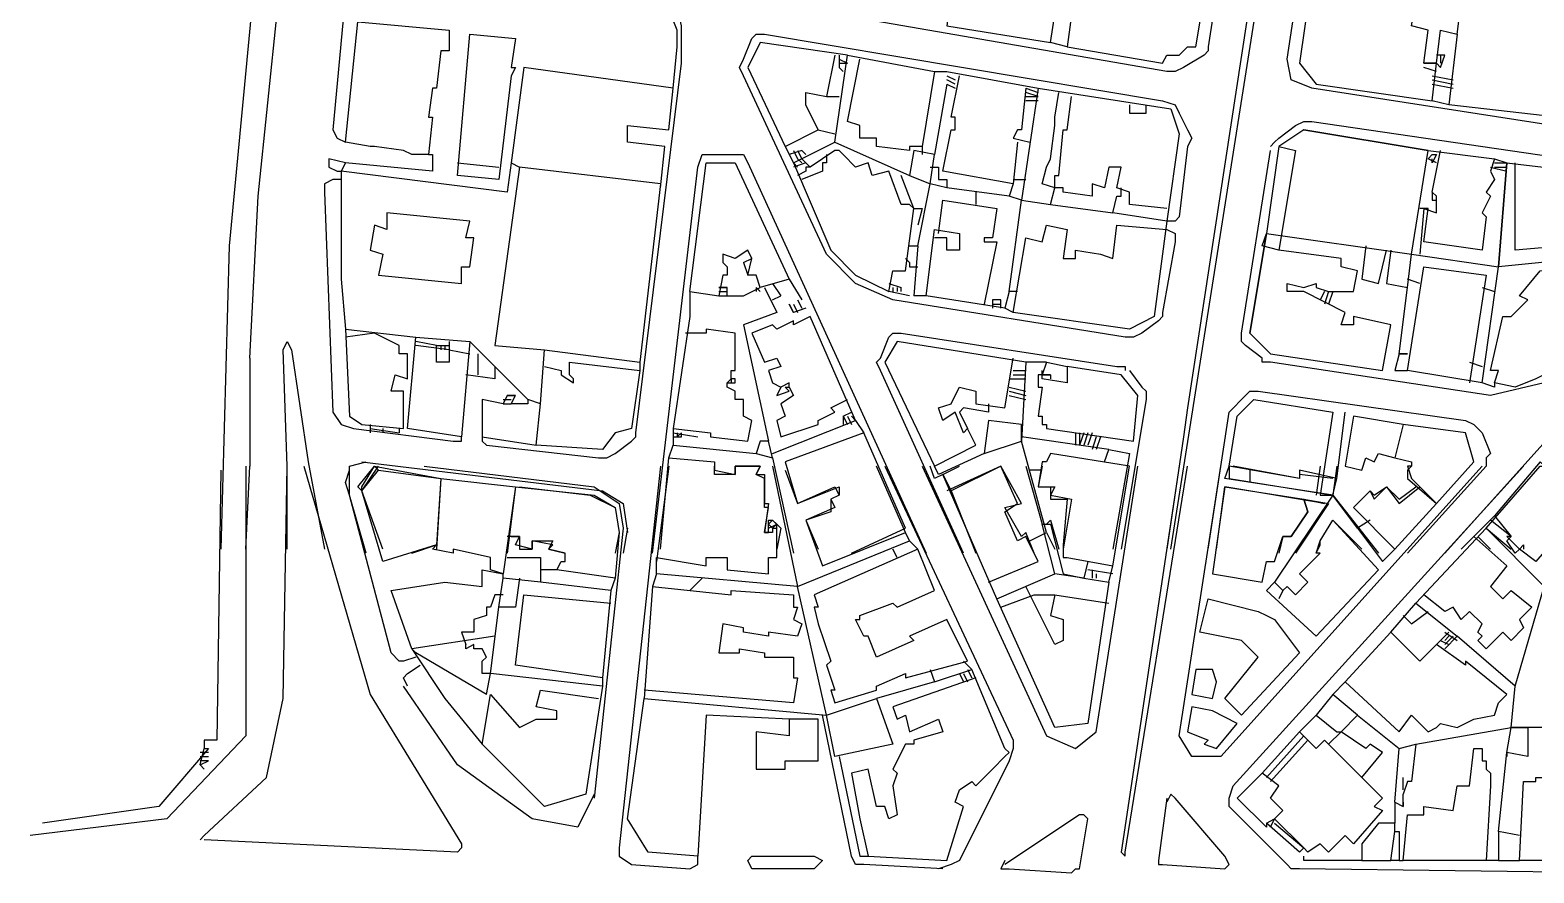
# Model space of a CAD drawing. Extents: x 636135 to 636995, y 811025 to 813508.
# Drawn here: x 636151 to 636513.5, y 811912 to 812115 of the extents above; entities that cross this region are included whole.
import ezdxf

# ---------------------------------------------------------------- set-up
doc = ezdxf.new("R2010")
doc.units = 0
for name, color, linetype in [('BLOCK', 7, 'CONTINUOUS'), ('BUILD', 3, 'CONTINUOUS'), ('ROADFAC', 4, 'CONTINUOUS')]:
    doc.layers.add(name, color=color, linetype=linetype)

msp = doc.modelspace()

# ---------------------------------------------------------------- linework, layer by layer
at = {"layer": 'BLOCK'}
for points in [[(636236, 812220), (636224, 812091)], [(636454, 812108), (636467, 812194)], [(636441, 812150), (636435, 812111)], [(636308, 812107), (636308, 812116), (636306, 812125)], [(636425, 812105), (636327, 812122)], [(636323, 812108), (636325, 812113)], [(636325, 812113), (636326, 812114), (636328, 812114)], [(636328, 812114), (636424, 812098)], [(636434, 812109), (636429, 812106)], [(636435, 812111), (636435, 812110), (636434, 812109)], [(636297, 812018), (636308, 812107)], [(636323, 812104), (636322, 812106), (636323, 812108)], [(636429, 812106), (636427, 812105), (636425, 812105)], [(636460, 812101), (636455, 812103), (636454, 812108)], [(636343, 812061), (636323, 812104)], [(636424, 812098), (636427, 812097), (636428, 812095)], [(636563, 812085), (636460, 812101)], [(636428, 812095), (636430, 812091)], [(636224, 812091), (636225, 812089), (636227, 812088)], [(636430, 812091), (636431, 812089), (636430, 812087)], [(636452, 812089), (636456, 812092)], [(636456, 812092), (636458, 812093), (636460, 812093)], [(636460, 812093), (636549, 812080)], [(636430, 812087), (636428, 812070)], [(636450, 812087), (636451, 812088), (636452, 812089)], [(636227, 812083), (636223, 812084)], [(636223, 812084), (636223, 812082), (636225, 812081)], [(636312, 812082), (636313, 812085), (636314, 812085)], [(636314, 812085), (636320, 812085)], [(636320, 812085), (636323, 812085), (636324, 812083)], [(636443, 812042), (636450, 812086)], [(636225, 812081), (636226, 812081)], [(636301, 811989), (636312, 812082)], [(636324, 812083), (636367, 811989)], [(636224, 812079), (636222, 812078), (636222, 812076)], [(636226, 812079), (636224, 812079)], [(636222, 812076), (636224, 812023)], [(636428, 812070), (636427, 812069), (636425, 812069)], [(636425, 812067), (636427, 812066), (636427, 812064)], [(636427, 812064), (636424, 812047)], [(636359, 812050), (636350, 812054), (636343, 812061)], [(636555, 812059), (636492, 811989)], [(636415, 812041), (636359, 812050)], [(636423, 812045), (636419, 812042)], [(636424, 812047), (636424, 812046), (636423, 812045)], [(636356, 812036), (636358, 812041)], [(636358, 812041), (636359, 812042), (636361, 812042)], [(636361, 812042), (636413, 812034)], [(636419, 812042), (636417, 812041), (636415, 812041)], [(636444, 812039), (636443, 812040), (636443, 812042)], [(636448, 812036), (636444, 812039)], [(636356, 812033), (636355, 812035), (636356, 812036)], [(636376, 811989), (636356, 812033)], [(636413, 812034), (636415, 812034), (636415, 812033)], [(636416, 812033), (636419, 812029)], [(636450, 812035), (636448, 812035), (636448, 812036)], [(636503, 812027), (636450, 812035)], [(636525, 812035), (636516, 812030), (636503, 812027)], [(636419, 812029), (636420, 812028), (636420, 812026)], [(636420, 812026), (636414, 811990)], [(636435, 811990), (636440, 812023), (636444, 812027)], [(636444, 812027), (636445, 812028), (636447, 812028)], [(636447, 812028), (636497, 812021)], [(636224, 812023), (636226, 812020), (636229, 812019)], [(636229, 812019), (636253, 812016)], [(636497, 812021), (636499, 812020), (636501, 812018)], [(636253, 812016), (636255, 812016), (636255, 812017)], [(636260, 812017), (636260, 812016), (636261, 812015)], [(636261, 812015), (636288, 812012)], [(636292, 812013), (636296, 812016)], [(636296, 812016), (636297, 812017), (636297, 812018)], [(636501, 812018), (636503, 812013)], [(636228, 812009), (636228, 812010), (636232, 812011)], [(636231, 812011), (636289, 812004)], [(636288, 812012), (636290, 812012), (636292, 812013)], [(636503, 812013), (636502, 812012), (636502, 812010)], [(636228, 812003), (636227, 812006), (636228, 812009)], [(636232, 811989), (636228, 812003), (636228, 812009)], [(636246, 812010), (636287, 812005)], [(636303, 812010), (636293, 811918)], [(636357, 812010), (636388, 811944)], [(636366, 812010), (636396, 811945)], [(636408, 811946), (636418, 812010)], [(636428, 811945), (636438, 812010)], [(636501, 812010), (636438, 811940)], [(636441, 811933), (636511, 812010)], [(636502, 812010), (636483, 811989)], [(636287, 812005), (636293, 812001), (636294, 811995)], [(636289, 812004), (636294, 812001), (636295, 811994)], [(636238, 811965), (636228, 812003)], [(636294, 811995), (636287, 811930)], [(636295, 811995), (636294, 811989)], [(636241, 811963), (636240, 811963), (636238, 811965)], [(636244, 811964), (636241, 811963)], [(636242, 811960), (636245, 811962)], [(636242, 811957), (636241, 811959), (636242, 811960)], [(636272, 811925), (636254, 811938), (636241, 811957)], [(636349, 811916), (636342, 811950)], [(636396, 811945), (636403, 811942), (636408, 811946)], [(636388, 811944), (636388, 811942), (636387, 811939)], [(636438, 811940), (636431, 811940), (636428, 811945)], [(636387, 811939), (636375, 811915)], [(636440, 811928), (636440, 811930), (636441, 811933)], [(636287, 811931), (636283, 811923), (636272, 811925)], [(636454, 811914), (636440, 811928)], [(636293, 811918), (636293, 811916), (636296, 811914)], [(636296, 811914), (636310, 811913)], [(636310, 811913), (636312, 811914), (636312, 811916)], [(636325, 811913), (636324, 811915), (636325, 811916)], [(636325, 811916), (636340, 811916)], [(636340, 811913), (636325, 811913)], [(636340, 811916), (636342, 811915), (636340, 811913)], [(636352, 811914), (636350, 811914), (636349, 811916)], [(636371, 811913), (636352, 811914)], [(636375, 811915), (636373, 811914), (636370, 811913)], [(636457, 811913), (636455, 811913), (636454, 811914)], [(636532, 811912), (636457, 811913)]]:
    msp.add_lwpolyline(points, dxfattribs=at)
at = {"layer": 'BUILD'}
for points in [[(636404, 812157), (636378, 812161), (636372, 812116), (636397, 812112), (636404, 812157)], [(636430, 812111), (636432, 812111), (636436, 812135), (636438, 812152), (636419, 812155), (636418, 812148), (636420, 812147), (636421, 812150), (636431, 812148), (636430, 812139), (636436, 812138)], [(636436, 812135), (636412, 812140), (636410, 812142), (636403, 812135), (636404, 812133), (636401, 812111), (636424, 812107), (636425, 812109)], [(636461, 812135), (636457, 812107), (636461, 812102), (636489, 812098), (636490, 812107), (636487, 812107), (636488, 812115), (636484, 812116), (636486, 812127), (636461, 812131)], [(636490, 812107), (636491, 812115), (636495, 812114), (636497, 812130), (636461, 812135)], [(636307, 812111), (636307, 812115), (636305, 812120)], [(636230, 812117), (636252, 812115), (636252, 812110), (636250, 812110), (636249, 812101), (636248, 812101), (636247, 812094), (636248, 812094), (636247, 812085), (636243, 812085), (636241, 812086), (636234, 812087), (636233, 812087), (636227, 812088), (636230, 812117)], [(636257, 812114), (636268, 812113), (636267, 812106), (636268, 812106), (636267, 812104), (636267, 812104), (636264, 812079), (636254, 812080), (636257, 812114), (636268, 812113)], [(636495, 812114), (636493, 812097)], [(636306, 812101), (636307, 812111)], [(636348, 812109), (636327, 812112), (636324, 812106), (636333, 812087), (636335, 812083), (636345, 812088), (636348, 812109)], [(636345, 812109), (636343, 812099)], [(636346, 812109), (636346, 812106), (636347, 812105)], [(636348, 812109), (636369, 812105), (636366, 812087), (636363, 812087), (636363, 812086), (636355, 812087), (636355, 812089), (636351, 812089), (636351, 812092), (636348, 812093), (636351, 812108)], [(636401, 812111), (636397, 812112)], [(636425, 812109), (636428, 812109), (636430, 812111)], [(636492, 812109), (636490, 812109)], [(636491, 812106), (636492, 812109)], [(636491, 812109), (636491, 812107)], [(636303, 812077), (636304, 812087), (636295, 812088), (636295, 812092), (636305, 812091), (636306, 812101), (636270, 812106), (636267, 812083), (636269, 812082)], [(636346, 812108), (636348, 812107)], [(636346, 812107), (636348, 812107)], [(636487, 812107), (636490, 812107)], [(636490, 812105), (636487, 812106)], [(636490, 812107), (636491, 812106)], [(636369, 812105), (636372, 812105)], [(636372, 812102), (636369, 812085)], [(636389, 812088), (636388, 812078), (636371, 812081), (636373, 812091), (636374, 812091), (636374, 812094), (636373, 812094), (636375, 812104)], [(636372, 812105), (636394, 812101), (636390, 812074)], [(636372, 812104), (636374, 812103)], [(636374, 812102), (636372, 812103)], [(636372, 812102), (636374, 812101)], [(636489, 812104), (636494, 812103)], [(636489, 812103), (636494, 812102)], [(636489, 812102), (636494, 812101)], [(636333, 812087), (636341, 812091), (636338, 812097), (636338, 812100)], [(636338, 812100), (636343, 812099)], [(636343, 812099), (636346, 812099)], [(636391, 812101), (636390, 812091), (636389, 812091), (636388, 812089), (636392, 812088)], [(636390, 812074), (636397, 812073), (636398, 812077), (636395, 812078), (636396, 812082), (636397, 812084), (636398, 812092), (636398, 812094), (636399, 812100)], [(636391, 812101), (636394, 812100)], [(636394, 812099), (636391, 812100)], [(636391, 812099), (636394, 812099)], [(636394, 812098), (636391, 812098)], [(636394, 812101), (636426, 812096), (636428, 812090), (636425, 812069), (636412, 812071), (636413, 812075)], [(636425, 812072), (636416, 812073), (636416, 812076), (636413, 812077), (636414, 812082), (636411, 812082), (636410, 812077), (636407, 812078), (636407, 812075), (636400, 812076), (636400, 812077), (636398, 812077), (636398, 812080), (636399, 812080), (636400, 812091), (636401, 812091), (636402, 812099)], [(636493, 812097), (636489, 812098)], [(636416, 812097), (636416, 812095), (636420, 812095), (636420, 812097)], [(636519, 812094), (636493, 812097)], [(636341, 812091), (636345, 812090)], [(636458, 812091), (636452, 812087), (636449, 812066), (636484, 812061), (636488, 812086), (636458, 812091), (636488, 812086)], [(636345, 812088), (636363, 812080)], [(636366, 812087), (636366, 812085)], [(636452, 812087), (636456, 812086), (636452, 812062), (636448, 812063), (636449, 812066)], [(636247, 812085), (636248, 812085)], [(636248, 812085), (636248, 812081)], [(636338, 812085), (636337, 812086), (636334, 812085)], [(636334, 812085), (636335, 812083)], [(636335, 812086), (636336, 812084)], [(636336, 812086), (636337, 812084)], [(636336, 812084), (636337, 812083)], [(636345, 812086), (636339, 812082), (636337, 812084)], [(636343, 812085), (636343, 812083), (636342, 812083), (636342, 812081), (636337, 812079)], [(636347, 812085), (636346, 812086), (636345, 812086)], [(636350, 812082), (636347, 812085)], [(636369, 812085), (636364, 812086), (636363, 812080), (636368, 812078), (636369, 812085)], [(636488, 812086), (636504, 812084), (636503, 812081), (636504, 812079), (636502, 812076), (636503, 812075), (636501, 812071), (636502, 812070), (636501, 812062), (636487, 812064), (636488, 812072), (636486, 812072)], [(636487, 812072), (636490, 812071), (636490, 812075), (636489, 812076), (636491, 812086)], [(636490, 812083), (636488, 812084), (636489, 812085), (636490, 812085), (636489, 812083), (636489, 812084)], [(636504, 812084), (636507, 812083)], [(636227, 812083), (636226, 812081)], [(636267, 812083), (636266, 812076), (636226, 812081), (636226, 812073), (636226, 812055), (636227, 812043)], [(636248, 812081), (636227, 812083)], [(636254, 812083), (636264, 812082)], [(636303, 812078), (636269, 812082), (636263, 812039)], [(636310, 812052), (636314, 812083), (636321, 812083), (636334, 812055), (636327, 812053), (636326, 812056), (636324, 812056), (636325, 812060), (636324, 812062)], [(636335, 812083), (636344, 812062)], [(636338, 812083), (636335, 812082)], [(636335, 812083), (636336, 812082)], [(636339, 812082), (636338, 812082), (636338, 812081), (636336, 812080)], [(636354, 812080), (636353, 812083), (636350, 812082)], [(636361, 812073), (636358, 812081), (636354, 812080)], [(636364, 812072), (636361, 812080)], [(636368, 812082), (636370, 812082), (636370, 812079), (636372, 812079), (636372, 812077), (636368, 812078)], [(636503, 812082), (636507, 812081)], [(636504, 812083), (636507, 812083)], [(636504, 812082), (636507, 812082)], [(636505, 812058), (636507, 812083)], [(636507, 812083), (636505, 812058)], [(636507, 812083), (636524, 812081), (636523, 812065), (636521, 812065), (636521, 812063), (636509, 812062), (636509, 812083)], [(636303, 812078), (636298, 812035)], [(636365, 812063), (636368, 812078)], [(636387, 812075), (636372, 812077)], [(636388, 812078), (636387, 812075)], [(636388, 812079), (636391, 812079)], [(636413, 812075), (636414, 812075), (636414, 812077)], [(636364, 812072), (636363, 812073), (636361, 812073)], [(636370, 812066), (636371, 812074), (636384, 812072), (636383, 812065), (636381, 812065), (636381, 812064), (636384, 812064), (636381, 812049)], [(636379, 812076), (636379, 812073)], [(636390, 812074), (636387, 812075)], [(636387, 812052), (636390, 812074)], [(636397, 812073), (636412, 812071)], [(636489, 812076), (636489, 812074)], [(636489, 812074), (636490, 812074)], [(636237, 812071), (636237, 812067), (636234, 812068), (636233, 812062), (636236, 812061), (636235, 812056), (636255, 812054), (636255, 812058), (636257, 812058), (636258, 812065), (636256, 812065), (636257, 812069), (636237, 812071)], [(636363, 812051), (636358, 812052), (636359, 812057), (636362, 812057), (636364, 812072)], [(636364, 812072), (636366, 812072), (636365, 812068)], [(636425, 812069), (636422, 812046), (636416, 812043), (636388, 812047), (636391, 812065), (636395, 812064), (636396, 812068), (636401, 812067), (636400, 812060), (636403, 812060), (636403, 812062), (636409, 812061), (636409, 812061), (636412, 812060), (636413, 812068), (636425, 812067)], [(636487, 812072), (636486, 812061)], [(636386, 812048), (636367, 812051), (636369, 812067), (636375, 812066), (636375, 812062), (636372, 812062), (636372, 812065), (636369, 812065)], [(636449, 812066), (636445, 812042), (636449, 812066), (636445, 812042), (636450, 812037), (636477, 812033), (636479, 812044), (636470, 812046), (636470, 812044), (636467, 812044), (636468, 812047), (636458, 812052), (636454, 812052), (636454, 812054), (636458, 812053), (636461, 812054), (636461, 812053), (636464, 812052), (636470, 812052), (636471, 812057), (636467, 812058), (636467, 812060), (636452, 812062)], [(636324, 812062), (636321, 812060), (636318, 812061)], [(636344, 812062), (636350, 812056), (636358, 812052)], [(636363, 812063), (636365, 812063)], [(636365, 812063), (636364, 812051)], [(636473, 812063), (636472, 812055)], [(636476, 812054), (636478, 812062)], [(636479, 812062), (636478, 812054)], [(636318, 812061), (636318, 812059), (636319, 812058), (636319, 812056), (636318, 812056), (636317, 812051), (636319, 812051), (636319, 812053), (636317, 812053)], [(636323, 812059), (636325, 812060)], [(636323, 812059), (636324, 812056)], [(636362, 812060), (636363, 812059), (636363, 812058), (636365, 812058)], [(636483, 812053), (636484, 812061)], [(636501, 812030), (636483, 812033), (636487, 812058), (636502, 812056), (636498, 812030)], [(636484, 812061), (636505, 812058)], [(636501, 812030), (636505, 812058)], [(636536, 812051), (636522, 812036), (636522, 812037), (636518, 812033), (636514, 812031), (636509, 812029), (636504, 812030), (636505, 812033), (636503, 812033), (636506, 812046), (636508, 812046), (636512, 812050), (636510, 812051), (636515, 812057), (636525, 812058), (636532, 812052), (636530, 812050), (636533, 812048)], [(636525, 812060), (636505, 812058)], [(636334, 812055), (636337, 812050)], [(636472, 812055), (636476, 812054)], [(636486, 812054), (636483, 812055)], [(636310, 812052), (636317, 812051)], [(636310, 812052), (636310, 812046)], [(636317, 812053), (636319, 812053)], [(636317, 812052), (636319, 812052)], [(636319, 812051), (636323, 812051)], [(636323, 812051), (636327, 812053)], [(636327, 812052), (636326, 812053)], [(636326, 812053), (636326, 812052)], [(636326, 812053), (636326, 812053)], [(636328, 812053), (636331, 812047)], [(636330, 812054), (636332, 812051)], [(636330, 812050), (636332, 812051)], [(636358, 812054), (636361, 812053)], [(636359, 812053), (636359, 812052)], [(636360, 812053), (636360, 812052)], [(636361, 812052), (636361, 812053)], [(636367, 812051), (636364, 812051)], [(636387, 812052), (636386, 812048)], [(636389, 812052), (636387, 812052)], [(636463, 812052), (636462, 812050)], [(636464, 812052), (636463, 812049)], [(636465, 812052), (636464, 812049)], [(636478, 812054), (636483, 812053)], [(636481, 812037), (636483, 812053)], [(636501, 812053), (636504, 812052)], [(636334, 812049), (636335, 812047)], [(636335, 812047), (636334, 812049)], [(636335, 812049), (636336, 812047)], [(636338, 812048), (636335, 812047)], [(636336, 812050), (636337, 812048)], [(636385, 812048), (636385, 812050), (636383, 812050), (636383, 812048)], [(636383, 812049), (636385, 812049)], [(636388, 812047), (636386, 812048)], [(636310, 812046), (636306, 812019), (636315, 812018), (636315, 812017), (636324, 812016), (636325, 812021), (636323, 812022), (636323, 812026), (636321, 812026), (636321, 812028), (636319, 812029), (636319, 812030), (636321, 812030), (636321, 812031), (636320, 812031), (636320, 812033), (636321, 812033), (636321, 812042), (636314, 812043), (636314, 812042), (636309, 812042)], [(636331, 812047), (636323, 812044)], [(636323, 812044), (636329, 812016)], [(636350, 812021), (636339, 812046), (636335, 812044), (636335, 812045), (636331, 812043), (636330, 812044), (636325, 812042), (636328, 812035), (636331, 812036), (636332, 812034), (636329, 812033), (636330, 812030), (636332, 812029), (636331, 812027), (636334, 812028), (636333, 812029), (636334, 812029), (636335, 812027), (636332, 812025), (636333, 812022), (636331, 812021), (636332, 812017), (636341, 812020), (636341, 812021), (636345, 812023), (636344, 812024), (636348, 812026)], [(636227, 812043), (636228, 812022), (636231, 812020), (636241, 812019), (636241, 812028), (636238, 812028), (636239, 812032), (636242, 812031), (636242, 812037), (636240, 812037), (636240, 812039), (636234, 812042), (636227, 812041)], [(636227, 812043), (636244, 812041)], [(636244, 812041), (636257, 812040), (636255, 812017), (636242, 812019), (636244, 812041)], [(636249, 812039), (636244, 812040)], [(636252, 812040), (636252, 812035), (636249, 812035), (636249, 812039), (636252, 812039)], [(636257, 812040), (636263, 812034), (636263, 812031), (636256, 812032)], [(636391, 812035), (636360, 812040), (636357, 812035), (636369, 812010), (636379, 812015), (636377, 812019), (636376, 812018), (636374, 812023), (636371, 812021), (636370, 812024), (636373, 812025), (636374, 812027), (636375, 812029), (636379, 812028), (636379, 812025), (636386, 812024), (636388, 812036)], [(636252, 812038), (636244, 812039)], [(636250, 812039), (636250, 812038)], [(636251, 812039), (636251, 812038)], [(636252, 812038), (636257, 812037)], [(636259, 812032), (636259, 812037)], [(636263, 812039), (636275, 812038)], [(636274, 812025), (636275, 812038)], [(636275, 812038), (636298, 812035)], [(636481, 812037), (636480, 812033)], [(636483, 812037), (636481, 812037)], [(636481, 812037), (636483, 812037)], [(636263, 812034), (636271, 812026)], [(636275, 812034), (636279, 812033), (636279, 812032), (636282, 812030), (636282, 812031), (636281, 812032), (636281, 812035), (636298, 812033), (636296, 812019)], [(636298, 812035), (636298, 812033)], [(636388, 812033), (636391, 812033)], [(636391, 812035), (636390, 812016)], [(636396, 812035), (636391, 812035)], [(636396, 812035), (636395, 812032), (636394, 812032), (636394, 812029), (636395, 812029), (636394, 812022), (636395, 812022), (636395, 812020), (636396, 812020), (636396, 812019), (636417, 812016), (636418, 812027), (636414, 812032), (636401, 812034), (636401, 812030), (636395, 812031), (636395, 812033)], [(636396, 812035), (636401, 812034)], [(636480, 812033), (636483, 812033)], [(636498, 812035), (636501, 812034)], [(636320, 812031), (636319, 812030)], [(636320, 812031), (636320, 812030)], [(636334, 812029), (636334, 812030), (636332, 812029)], [(636387, 812031), (636391, 812031)], [(636387, 812029), (636391, 812028)], [(636388, 812032), (636391, 812032)], [(636397, 812032), (636395, 812032)], [(636395, 812032), (636397, 812032)], [(636397, 812032), (636397, 812031)], [(636504, 812029), (636501, 812030)], [(636504, 812030), (636504, 812029)], [(636274, 812025), (636271, 812026), (636271, 812025), (636267, 812025), (636268, 812027), (636266, 812027), (636265, 812025), (636260, 812026), (636260, 812017), (636273, 812015), (636274, 812025)], [(636265, 812026), (636267, 812026)], [(636266, 812027), (636268, 812027)], [(636387, 812028), (636391, 812027)], [(636387, 812027), (636391, 812026)], [(636465, 812003), (636466, 812007), (636457, 812009), (636457, 812007), (636440, 812010), (636442, 812022), (636446, 812026), (636465, 812023), (636462, 812003), (636465, 812003)], [(636265, 812025), (636267, 812025)], [(636347, 812022), (636349, 812023)], [(636347, 812022), (636348, 812020)], [(636347, 812022), (636347, 812020)], [(636348, 812022), (636349, 812020)], [(636349, 812022), (636350, 812021)], [(636382, 812025), (636382, 812023), (636376, 812024), (636375, 812023), (636377, 812019)], [(636466, 812007), (636468, 812023)], [(636482, 812020), (636470, 812022), (636468, 812010), (636472, 812009), (636473, 812012), (636475, 812011), (636476, 812013), (636480, 812012)], [(636233, 812020), (636233, 812018)], [(636233, 812019), (636240, 812018)], [(636236, 812019), (636236, 812018)], [(636240, 812019), (636240, 812018)], [(636296, 812019), (636292, 812018), (636289, 812014)], [(636306, 812019), (636306, 812015)], [(636330, 812013), (636350, 812021)], [(636350, 812021), (636352, 812018)], [(636390, 812020), (636382, 812021), (636381, 812013), (636390, 812016), (636390, 812020)], [(636490, 812001), (636499, 812011), (636497, 812018), (636482, 812020), (636480, 812012), (636484, 812011), (636484, 812010), (636483, 812010), (636484, 812007), (636486, 812005)], [(636289, 812014), (636273, 812015)], [(636305, 812012), (636306, 812015)], [(636306, 812018), (636312, 812017)], [(636306, 812017), (636308, 812017)], [(636306, 812015), (636326, 812013)], [(636307, 812018), (636307, 812017)], [(636308, 812018), (636307, 812017)], [(636308, 812017), (636308, 812018)], [(636327, 812016), (636326, 812013), (636330, 812012), (636329, 812016), (636327, 812016)], [(636349, 811989), (636362, 811995), (636352, 812018), (636333, 812011), (636336, 812001), (636346, 812005), (636346, 812003), (636344, 812002), (636345, 812000), (636338, 811997), (636341, 811990)], [(636411, 812014), (636390, 812017)], [(636396, 811994), (636390, 812016)], [(636403, 812018), (636403, 812015)], [(636404, 812018), (636404, 812015)], [(636405, 812018), (636404, 812015)], [(636406, 812018), (636405, 812015)], [(636407, 812018), (636406, 812015)], [(636408, 812017), (636407, 812014)], [(636409, 812017), (636408, 812014)], [(636303, 811990), (636305, 812012), (636316, 812011), (636316, 812009), (636321, 812008), (636321, 812010), (636327, 812010), (636326, 812008), (636328, 812008), (636328, 812001), (636329, 812001), (636328, 811994), (636329, 811994), (636329, 811997), (636330, 811997), (636332, 811995), (636331, 811990)], [(636330, 812012), (636335, 811989)], [(636381, 812013), (636370, 812008)], [(636416, 812010), (636397, 812013), (636396, 812011), (636395, 812011), (636394, 812005), (636398, 812005), (636397, 812003), (636402, 812002), (636400, 811990)], [(636410, 812011), (636411, 812014)], [(636411, 812014), (636416, 812013)], [(636416, 812013), (636412, 811990)], [(636517, 811990), (636526, 812001), (636515, 812011), (636504, 811998), (636508, 811993), (636507, 811993), (636510, 811990), (636511, 811991), (636511, 811990)], [(636231, 812004), (636235, 812009), (636250, 812007), (636249, 811991), (636236, 811987), (636231, 812004), (636230, 812005), (636234, 812010), (636235, 812009)], [(636236, 811990), (636231, 812004), (636231, 812005), (636234, 812010), (636250, 812007), (636249, 811990)], [(636231, 812004), (636235, 812010)], [(636305, 812010), (636302, 811987)], [(636330, 811994), (636328, 811994), (636329, 812000), (636328, 812000), (636328, 812007), (636326, 812008), (636327, 812010), (636321, 812010), (636321, 812008), (636316, 812008), (636316, 812010)], [(636330, 812010), (636336, 811981)], [(636333, 812009), (636336, 812001), (636345, 812005), (636346, 812003), (636344, 812002), (636344, 811999), (636338, 811997), (636342, 811986), (636362, 811994), (636355, 812010)], [(636384, 811978), (636371, 812008), (636369, 812007), (636368, 812010)], [(636370, 812008), (636369, 812010)], [(636371, 812008), (636375, 812010)], [(636371, 812008), (636373, 812004)], [(636382, 811982), (636394, 811987), (636391, 811993), (636389, 811992), (636386, 811999), (636389, 812001), (636385, 812010), (636372, 812004)], [(636393, 811989), (636391, 811994), (636390, 811993), (636386, 812000), (636390, 812001), (636385, 812010), (636373, 812004), (636379, 811989)], [(636391, 812010), (636395, 811996)], [(636395, 812009), (636392, 812009)], [(636395, 812010), (636394, 812005), (636397, 812005), (636397, 812002), (636401, 812002), (636400, 811991)], [(636401, 811988), (636412, 811986), (636416, 812010)], [(636466, 812010), (636465, 812003), (636439, 812007), (636440, 812010)], [(636440, 812010), (636440, 812007)], [(636465, 812007), (636457, 812008), (636457, 812007), (636441, 812010)], [(636445, 812009), (636445, 812006)], [(636445, 812009), (636445, 812006)], [(636462, 812010), (636461, 812003)], [(636484, 812010), (636483, 812009), (636483, 812007), (636490, 812001), (636480, 811990), (636470, 812000), (636474, 812004), (636475, 812002), (636478, 812005), (636481, 812002), (636485, 812005)], [(636502, 811995), (636515, 812010), (636516, 812010), (636526, 812001), (636514, 811987), (636510, 811990), (636509, 811989), (636507, 811992), (636508, 811993), (636503, 811997)], [(636250, 812007), (636268, 812005), (636265, 811984), (636262, 811985), (636262, 811988), (636253, 811990), (636253, 811989), (636248, 811990), (636249, 811991)], [(636250, 812007), (636268, 812005), (636266, 811989)], [(636268, 812005), (636287, 812003)], [(636269, 812005), (636286, 812003)], [(636463, 812001), (636439, 812005), (636436, 811984), (636448, 811982), (636449, 811987), (636451, 811987), (636453, 811993), (636455, 811993), (636459, 811999), (636458, 812002)], [(636437, 811990), (636439, 812005), (636458, 812002), (636459, 811999), (636455, 811993), (636453, 811993), (636452, 811989)], [(636440, 812007), (636465, 812003)], [(636480, 811990), (636470, 812000), (636474, 812004), (636475, 812003), (636478, 812005), (636481, 812001), (636486, 812005), (636490, 812001), (636480, 811990)], [(636286, 812003), (636292, 812000), (636293, 811994)], [(636287, 812003), (636292, 812000), (636293, 811994)], [(636465, 812003), (636451, 811982)], [(636458, 812002), (636464, 812001), (636456, 811989)], [(636458, 812002), (636463, 812001)], [(636471, 811995), (636465, 812003)], [(636465, 812003), (636476, 811989)], [(636330, 811997), (636329, 811996)], [(636329, 811996), (636330, 811997)], [(636331, 811994), (636331, 811996), (636330, 811997)], [(636396, 811996), (636397, 811997)], [(636397, 811997), (636399, 811990)], [(636462, 811989), (636457, 811984), (636462, 811989), (636461, 811989), (636462, 811992), (636462, 811992), (636465, 811997), (636476, 811985), (636461, 811969), (636449, 811980), (636451, 811982)], [(636461, 811989), (636462, 811991), (636462, 811992), (636465, 811997), (636472, 811990)], [(636474, 811997), (636471, 811995)], [(636504, 811998), (636496, 811990)], [(636293, 811994), (636292, 811983), (636278, 811985), (636279, 811987), (636280, 811987), (636280, 811989), (636276, 811990), (636277, 811991), (636272, 811992), (636272, 811990), (636268, 811991), (636269, 811993), (636266, 811993)], [(636267, 811993), (636269, 811993), (636269, 811990), (636272, 811990), (636272, 811992), (636277, 811992), (636276, 811990), (636280, 811989)], [(636293, 811994), (636292, 811989)], [(636302, 811988), (636314, 811986), (636314, 811988), (636319, 811988), (636319, 811985), (636329, 811984), (636329, 811988), (636331, 811988), (636331, 811994)], [(636329, 811996), (636330, 811995), (636330, 811994)], [(636329, 811995), (636331, 811996)], [(636330, 811995), (636331, 811996)], [(636330, 811995), (636331, 811996)], [(636330, 811995), (636331, 811995)], [(636330, 811995), (636330, 811995)], [(636363, 811992), (636362, 811994)], [(636392, 811992), (636396, 811994)], [(636398, 811984), (636395, 811996)], [(636395, 811996), (636397, 811996)], [(636396, 811994), (636398, 811990)], [(636397, 811996), (636400, 811984)], [(636471, 811995), (636477, 811987)], [(636502, 811995), (636485, 811977)], [(636499, 811993), (636507, 811986), (636503, 811981), (636506, 811978), (636508, 811980), (636513, 811976), (636510, 811973), (636511, 811971), (636508, 811968), (636506, 811970), (636502, 811966), (636500, 811968), (636501, 811969), (636500, 811970), (636501, 811972), (636498, 811975), (636496, 811973), (636494, 811976), (636492, 811975), (636487, 811979)], [(636500, 811993), (636503, 811990)], [(636516, 811981), (636502, 811995)], [(636502, 811995), (636508, 811990)], [(636243, 811989), (636249, 811991)], [(636336, 811981), (636363, 811992)], [(636363, 811992), (636365, 811990), (636340, 811979), (636341, 811976), (636340, 811976), (636341, 811972), (636341, 811972), (636344, 811963), (636343, 811962), (636345, 811956), (636344, 811956), (636345, 811953), (636355, 811956), (636355, 811957), (636362, 811960), (636362, 811959), (636377, 811963), (636372, 811973), (636363, 811969), (636364, 811968), (636355, 811964), (636353, 811969), (636352, 811969), (636350, 811973), (636351, 811973), (636351, 811974), (636359, 811977), (636360, 811976), (636369, 811980), (636365, 811990)], [(636360, 811988), (636359, 811990)], [(636400, 811991), (636400, 811988), (636401, 811988)], [(636480, 811990), (636477, 811987)], [(636266, 811988), (636274, 811988), (636274, 811982), (636265, 811983), (636265, 811984)], [(636302, 811984), (636302, 811988)], [(636406, 811987), (636405, 811983), (636411, 811982), (636412, 811986)], [(636244, 811965), (636243, 811966), (636238, 811980), (636251, 811982), (636260, 811981), (636260, 811985), (636265, 811984)], [(636269, 811983), (636268, 811976), (636264, 811976), (636265, 811983)], [(636278, 811985), (636274, 811985)], [(636291, 811980), (636274, 811982)], [(636292, 811983), (636291, 811980)], [(636302, 811984), (636301, 811981)], [(636336, 811981), (636302, 811984)], [(636310, 811980), (636313, 811983)], [(636411, 811982), (636406, 811948), (636398, 811947), (636384, 811978), (636398, 811984)], [(636405, 811983), (636398, 811984)], [(636400, 811984), (636405, 811983)], [(636412, 811984), (636406, 811985)], [(636407, 811985), (636407, 811983)], [(636408, 811984), (636408, 811983)], [(636451, 811982), (636453, 811980), (636454, 811981), (636456, 811979), (636459, 811982), (636457, 811984)], [(636265, 811979), (636263, 811979), (636262, 811976), (636261, 811976), (636261, 811974), (636258, 811973), (636258, 811970), (636255, 811970), (636256, 811967)], [(636291, 811980), (636289, 811959), (636268, 811962), (636270, 811979), (636291, 811977)], [(636301, 811981), (636320, 811979), (636320, 811980), (636335, 811979), (636335, 811976), (636336, 811976), (636335, 811973), (636337, 811972), (636336, 811969), (636329, 811970), (636329, 811969), (636323, 811970), (636323, 811971), (636318, 811972), (636317, 811965), (636322, 811965), (636322, 811966), (636328, 811965), (636328, 811964), (636335, 811964), (636335, 811959), (636336, 811959), (636335, 811953), (636299, 811956)], [(636301, 811981), (636299, 811954)], [(636343, 811950), (636336, 811981)], [(636385, 811976), (636393, 811979), (636398, 811979), (636411, 811977)], [(636398, 811979), (636397, 811974), (636400, 811973), (636400, 811968), (636398, 811967), (636391, 811981)], [(636453, 811980), (636452, 811978)], [(636525, 811947), (636508, 811947), (636509, 811957), (636516, 811981)], [(636262, 811960), (636264, 811976)], [(636451, 811973), (636457, 811965), (636443, 811950), (636439, 811954), (636447, 811964), (636443, 811968), (636433, 811970), (636435, 811978)], [(636435, 811978), (636447, 811975)], [(636447, 811975), (636449, 811974), (636451, 811973)], [(636505, 811953), (636507, 811955), (636497, 811963), (636497, 811962), (636490, 811967), (636486, 811963), (636479, 811970), (636485, 811977), (636495, 811969), (636492, 811966)], [(636484, 811972), (636488, 811975)], [(636482, 811974), (636484, 811972)], [(636263, 811969), (636243, 811966)], [(636479, 811970), (636468, 811958)], [(636490, 811967), (636493, 811970)], [(636491, 811968), (636493, 811967)], [(636492, 811970), (636495, 811968)], [(636493, 811969), (636492, 811968)], [(636494, 811969), (636492, 811967)], [(636509, 811957), (636495, 811969)], [(636243, 811966), (636251, 811954), (636260, 811943)], [(636261, 811955), (636244, 811965)], [(636261, 811955), (636262, 811960), (636260, 811960), (636260, 811963), (636261, 811964), (636260, 811966), (636258, 811966), (636258, 811967), (636256, 811966), (636256, 811967)], [(636368, 811961), (636369, 811958)], [(636369, 811958), (636378, 811961)], [(636378, 811961), (636376, 811963)], [(636377, 811961), (636378, 811959)], [(636386, 811942), (636378, 811961)], [(636436, 811961), (636432, 811961), (636431, 811955), (636436, 811954)], [(636436, 811954), (636437, 811958), (636436, 811961)], [(636289, 811957), (636285, 811931), (636275, 811928), (636260, 811943), (636262, 811955), (636269, 811947)], [(636289, 811957), (636262, 811960)], [(636289, 811959), (636289, 811957)], [(636379, 811959), (636359, 811952), (636360, 811949), (636362, 811950), (636363, 811946), (636370, 811949), (636371, 811946), (636364, 811944), (636364, 811943), (636362, 811943), (636359, 811937), (636360, 811936), (636359, 811933), (636360, 811926), (636358, 811925), (636357, 811928), (636355, 811928), (636353, 811937), (636349, 811936), (636351, 811925), (636351, 811925), (636353, 811916), (636372, 811915), (636376, 811928), (636374, 811929)], [(636369, 811958), (636355, 811954)], [(636375, 811960), (636376, 811958)], [(636376, 811960), (636377, 811958)], [(636468, 811958), (636465, 811955)], [(636468, 811958), (636481, 811946), (636484, 811950), (636488, 811946)], [(636278, 811949), (636278, 811951), (636273, 811952), (636274, 811956), (636288, 811954)], [(636334, 811949), (636314, 811950), (636312, 811916), (636300, 811917), (636295, 811925), (636299, 811954), (636343, 811950)], [(636343, 811950), (636355, 811954), (636359, 811943), (636345, 811940), (636343, 811950)], [(636472, 811935), (636477, 811941), (636474, 811943), (636473, 811942), (636467, 811946), (636471, 811950), (636465, 811955), (636461, 811950), (636466, 811946), (636467, 811946), (636464, 811943)], [(636488, 811946), (636490, 811947), (636491, 811948), (636495, 811947), (636499, 811949), (636504, 811950), (636505, 811953)], [(636431, 811952), (636430, 811946), (636435, 811944), (636434, 811943), (636437, 811942), (636442, 811948)], [(636442, 811948), (636436, 811951), (636431, 811952)], [(636457, 811946), (636461, 811950)], [(636471, 811950), (636481, 811942)], [(636269, 811947), (636273, 811949), (636278, 811949)], [(636334, 811949), (636334, 811945), (636326, 811946), (636326, 811937), (636333, 811937), (636333, 811939), (636341, 811939), (636341, 811949), (636334, 811949)], [(636457, 811946), (636461, 811942), (636463, 811944), (636477, 811930), (636475, 811928), (636477, 811927), (636470, 811919), (636468, 811921), (636464, 811917), (636462, 811919), (636459, 811917), (636458, 811918), (636457, 811917), (636449, 811924), (636451, 811925), (636451, 811925), (636453, 811927), (636450, 811930), (636452, 811933), (636448, 811936), (636457, 811946)], [(636485, 811943), (636508, 811947)], [(636508, 811947), (636512, 811947), (636512, 811940), (636507, 811941), (636508, 811947)], [(636546, 811946), (636541, 811920), (636534, 811915), (636510, 811915), (636511, 811934), (636514, 811934), (636514, 811935), (636516, 811935), (636517, 811943), (636534, 811942), (636534, 811940), (636539, 811942), (636545, 811942)], [(636379, 811933), (636383, 811937), (636386, 811940), (636387, 811941), (636386, 811942)], [(636449, 811935), (636458, 811945)], [(636458, 811945), (636449, 811935)], [(636450, 811934), (636459, 811944)], [(636480, 811929), (636480, 811929), (636481, 811942)], [(636481, 811942), (636485, 811943)], [(636485, 811943), (636484, 811934), (636483, 811934), (636482, 811931)], [(636505, 811915), (636482, 811915), (636483, 811926), (636487, 811926), (636487, 811928), (636494, 811927), (636495, 811933), (636498, 811933), (636499, 811942)], [(636499, 811942), (636501, 811942), (636501, 811939), (636502, 811939), (636502, 811937), (636503, 811936), (636503, 811934), (636503, 811934), (636503, 811933)], [(636346, 811940), (636351, 811916)], [(636505, 811922), (636507, 811941)], [(636507, 811941), (636507, 811940)], [(636442, 811930), (636448, 811936)], [(636482, 811934), (636482, 811935)], [(636374, 811929), (636375, 811932), (636378, 811934)], [(636378, 811934), (636379, 811933)], [(636482, 811932), (636482, 811934)], [(636503, 811933), (636502, 811915)], [(636449, 811923), (636442, 811930)], [(636480, 811929), (636482, 811928)], [(636480, 811929), (636480, 811924)], [(636482, 811929), (636482, 811928), (636482, 811931)], [(636449, 811924), (636449, 811923)], [(636450, 811923), (636451, 811925)], [(636451, 811925), (636458, 811918)], [(636451, 811924), (636458, 811918)], [(636480, 811922), (636480, 811924), (636476, 811924), (636472, 811919), (636472, 811915), (636479, 811915)], [(636481, 811915), (636479, 811915), (636480, 811922), (636481, 811922), (636481, 811915), (636482, 811915)], [(636510, 811921), (636505, 811922)], [(636505, 811922), (636505, 811915)], [(636351, 811916), (636353, 811916)], [(636458, 811915), (636458, 811916)], [(636472, 811915), (636458, 811915)], [(636505, 811915), (636510, 811915)]]:
    msp.add_lwpolyline(points, dxfattribs=at)
at = {"layer": 'ROADFAC'}
for points in [[(636241, 812505), (636199, 812063), (636197, 811990)], [(636204, 812036), (636206, 812075), (636220, 812210), (636224, 812257), (636247, 812505)], [(636456, 812194), (636430, 812024), (636429, 812017), (636425, 811990)], [(636426, 811990), (636458, 812193)], [(636212, 812038), (636213, 812040), (636214, 812038)], [(636213, 811990), (636213, 812010), (636212, 812038)], [(636214, 812038), (636218, 812011), (636222, 811990)], [(636204, 812036), (636204, 812010)], [(636197, 812009), (636196, 811944), (636193, 811944), (636193, 811942), (636194, 811942)], [(636203, 812010), (636203, 811945)], [(636203, 811990), (636204, 812010)], [(636212, 811954), (636213, 812010)], [(636217, 812010), (636233, 811955), (636255, 811919)], [(636428, 812010), (636414, 811917)], [(636415, 811917), (636430, 812010)], [(636193, 811921), (636208, 811935), (636212, 811954)], [(636203, 811945), (636184, 811925), (636151, 811921)], [(636194, 811942), (636182, 811928), (636154, 811924)], [(636193, 811937), (636192, 811938), (636193, 811942)], [(636193, 811942), (636194, 811942)], [(636194, 811941), (636192, 811941)], [(636192, 811940), (636194, 811940)], [(636194, 811939), (636192, 811939)], [(636192, 811938), (636194, 811939)], [(636425, 811930), (636423, 811915)], [(636427, 811930), (636426, 811931), (636425, 811929)], [(636439, 811916), (636427, 811930)], [(636404, 811926), (636386, 811914)], [(636406, 811925), (636405, 811926), (636404, 811926)], [(636404, 811913), (636406, 811925)], [(636192, 811920), (636193, 811921)], [(636254, 811917), (636193, 811920)], [(636255, 811919), (636255, 811918), (636254, 811917)], [(636414, 811917), (636415, 811916), (636415, 811917)], [(636386, 811915), (636385, 811913), (636387, 811913)], [(636387, 811913), (636402, 811912)], [(636402, 811912), (636403, 811913), (636404, 811913)], [(636423, 811915), (636423, 811914), (636424, 811914)], [(636424, 811914), (636439, 811913)], [(636439, 811913), (636440, 811914), (636439, 811916)]]:
    msp.add_lwpolyline(points, dxfattribs=at)

doc.saveas('drawing.dxf')
